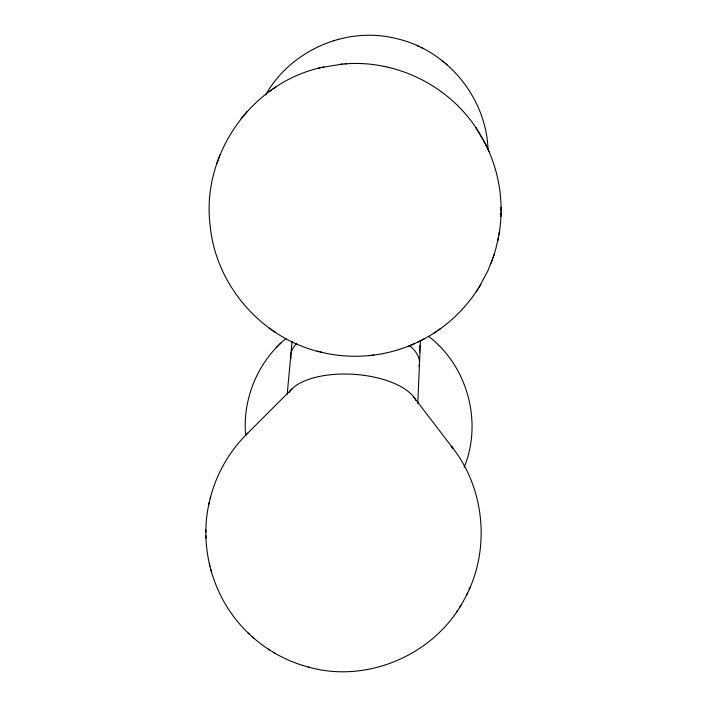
<?xml version="1.0" encoding="UTF-8"?>
<svg xmlns="http://www.w3.org/2000/svg" width="707" height="707" viewBox="0 0 707 707"><rect width="100%" height="100%" fill="white"/><g stroke="black" fill="none" stroke-linecap="round" stroke-linejoin="round"><path stroke-width="1.06" d="M498.921 234.83C504.091 205.578 499.964 174.744 487.317 147.878M500.98 216.439L501.024 212.683M501.051 210.907L501.095 207.142M249.412 634.17C213.965 601.277 198.252 549.065 209.36 502.041M417.766 403.617L420.488 340.774C389.822 356.301 353.518 360.42 320.183 351.945M419.578 352.395L419.613 345.396M287.21 394.32L292.062 341.428M492.982 257.94L495.74 249.218L498.585 236.695M497.94 240.292L499.566 231.198M210.173 498.665C216.077 474.786 228.591 452.604 245.815 435.061L291.947 388.965M208.821 504.321L210.704 496.42M419.012 366.438C421.275 358.449 415.875 350.716 409.883 345.944M319.82 67.899C250.623 83.735 201.035 155.513 210.182 225.833C215.909 286.052 262.889 339.342 321.959 352.395M479.001 287.263L487.574 271.488L492.302 259.796M491.126 263.145L494.166 254.538M216.793 163.556L218.154 159.897M218.657 158.456L220.01 154.815M464.128 467.389C482.793 422.079 467.495 365.917 428.504 336.285M308.34 667.037C367.578 683.961 435.176 654.364 463.907 600.11C490.861 552.353 485.859 488.988 451.384 446.276L453.214 448.618L413.401 396.592M466.673 594.79L467.548 592.899M469.165 589.382L470.058 587.437M265.682 94.941C290.692 50.25 346.483 25.92 396.212 38.558C446.974 49.773 486.151 97.46 488.016 149.283M421.469 340.27C446.09 327.818 466.867 308.049 480.875 284.302M476.129 291.823L477.95 288.933M456.554 611.979L457.597 610.38M459.806 606.959L460.884 605.307M246.999 111.662L241.167 118.555M285.911 338.556C257.772 361.843 242.227 399.269 245.683 435.636M276.216 347.685L278.001 345.909M279.221 344.68L280.953 342.957M245.815 435.061L247.91 432.976M296.913 343.266C292.813 347.04 289.958 352.713 291.01 358.369M269.65 91.291L276.631 86.528M434.001 333.103L436.652 331.3M437.898 330.443L440.664 328.552M417.643 342.197L424.43 338.759M408.01 346.359L410.891 345.149M411.651 344.83L414.709 343.558M333.351 40.785L334.508 40.458M337.433 39.61L338.459 39.318M321.561 67.492L342.215 64.107M317.31 68.526L323.859 66.918M371.741 355.285L373.826 355.064M368.718 355.621L370.565 355.427M345.21 63.877C397.378 59.715 450.43 86.599 478.065 131.016M340.818 64.222L346.368 63.78M388.205 67.324L389.548 67.633M384.14 66.423L385.244 66.67M317.001 351.14L319.007 351.644M248.148 632.995C263.623 647.957 282.623 659.304 303.232 665.57M302.446 665.349L309.039 667.24M420.833 47.378L422.441 48.156M417.095 45.602L418.588 46.326M268.351 649.176L269.535 649.91M273.547 652.384L274.661 653.082M269.075 328.03L271.815 329.93M272.716 330.576L275.323 332.37M442.016 60.572L443.837 62.075M445.242 63.241L447.133 64.805M252.638 637.095L253.848 638.227M478.524 131.776L482.66 138.749M475.899 127.622L485.117 143.229L489.023 151.528M483.155 139.659L486.805 146.826M209.316 563.779L209.899 566.033M210.783 569.533L211.375 571.769M205.905 529.817L205.931 532.194M205.94 535.676L205.967 538.062M289.128 392.429A65.565 29.455 3.8 0 1 353.553 374.312A65.565 29.455 3.8 0 1 415.875 400.383"/></g></svg>
